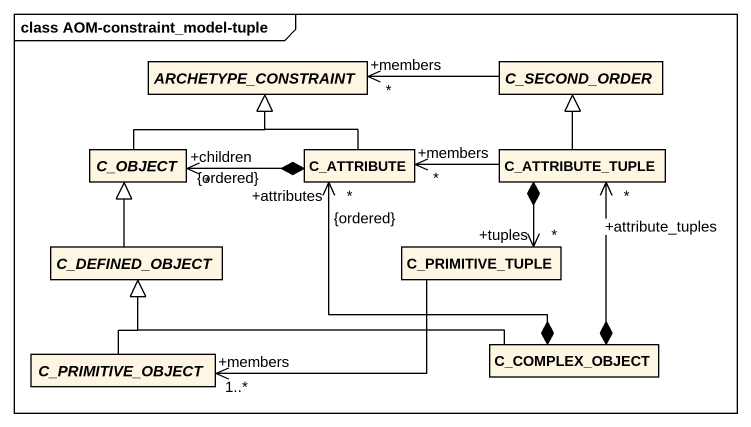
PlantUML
@startuml
mainframe class AOM-constraint_model-tuple
hide circle
hide empty members
abstract class ARCHETYPE_CONSTRAINT
abstract class C_SECOND_ORDER
abstract class C_OBJECT
class C_ATTRIBUTE
class C_ATTRIBUTE_TUPLE
abstract class C_DEFINED_OBJECT
class C_PRIMITIVE_TUPLE
class C_COMPLEX_OBJECT
abstract class C_PRIMITIVE_OBJECT
C_SECOND_ORDER -left-> "+members\n*" ARCHETYPE_CONSTRAINT
C_OBJECT -up-|> ARCHETYPE_CONSTRAINT
C_ATTRIBUTE -up-|> ARCHETYPE_CONSTRAINT
C_ATTRIBUTE *-left-> "+children\n*\n{ordered}" C_OBJECT
C_ATTRIBUTE_TUPLE -up-|> C_SECOND_ORDER
C_ATTRIBUTE_TUPLE -left-> "+members\n*" C_ATTRIBUTE
C_ATTRIBUTE_TUPLE *--> "+tuples\n*" C_PRIMITIVE_TUPLE
C_DEFINED_OBJECT -up-|> C_OBJECT
C_PRIMITIVE_TUPLE -left-> "+members\n1..*" C_PRIMITIVE_OBJECT
C_COMPLEX_OBJECT *-up-> "+attributes\n*\n{ordered}" C_ATTRIBUTE
C_COMPLEX_OBJECT *-up-> "+attribute_tuples\n*" C_ATTRIBUTE_TUPLE
C_COMPLEX_OBJECT -left-|> C_DEFINED_OBJECT
C_PRIMITIVE_OBJECT -up-|> C_DEFINED_OBJECT
@enduml
